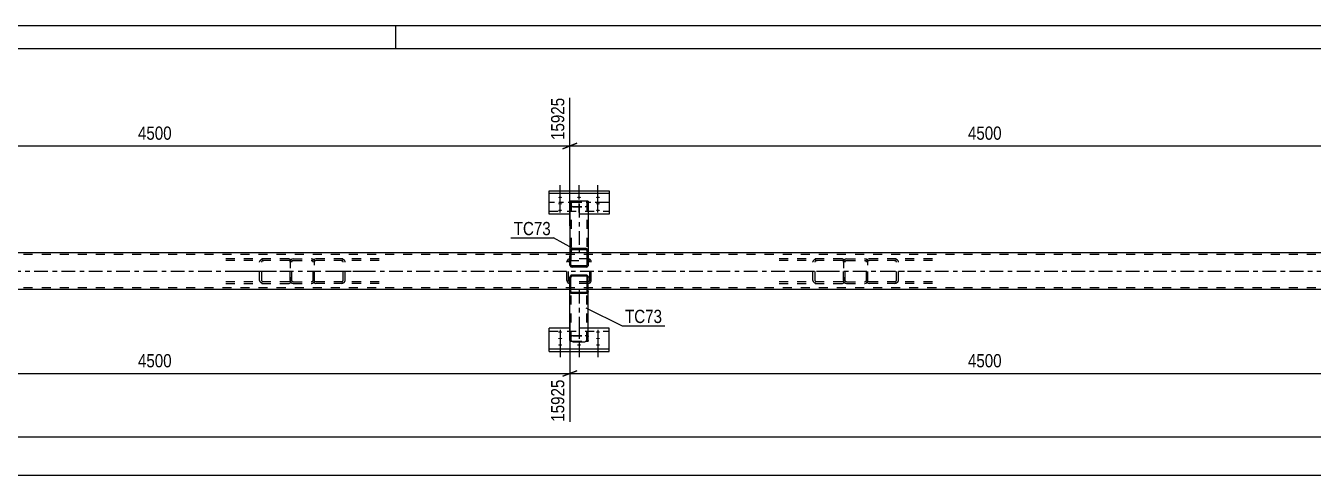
# Model space of a CAD drawing. Header units: millimetres. Extents: x -170 to 1019, y -677 to 164.
# Drawn here: x 519 to 798.2, y 66.7 to 164.1 of the extents above; entities that cross this region are included whole.
import ezdxf

# ---------------------------------------------------------------- set-up
doc = ezdxf.new("R2010")
doc.units = ezdxf.units.MM
doc.linetypes.add('DXK_LINE_DOT2', pattern=[3.9198, 1.9599, -1.9599])
doc.linetypes.add('DXK_LINE_DOT3', pattern=[5.9187, 2.979, -0.9799, 0.9799, -0.9799])
doc.styles.add('Arial Narrow', font='ARIALN.TTF', dxfattribs={"height": 0.2})

# ---------------------------------------------------------------- blocks, each defined once
blk = doc.blocks.new('Unknown-570387359-1163')
at = {"color": 5, "linetype": 'Continuous'}
for p, q in [((1019.24, 164.07), (-169.76, 164.07)), ((599.24, 159.07), (599.24, 164.07)), ((1014.24, 159.07), (-164.76, 159.07))]:
    blk.add_line(p, q, dxfattribs=at)
blk = doc.blocks.new('Bolt-570387359-7224 - 7069')
at = {"linetype": 'Continuous'}
for points in [[(634.9, 127.04), (634.99, 127.04), (635.08, 127.03), (635.16, 127.01), (635.23, 126.99), (635.28, 126.97), (635.32, 126.94), (635.34, 126.91), (635.34, 126.88), (635.32, 126.85), (635.28, 126.82), (635.23, 126.79), (635.16, 126.77), (635.08, 126.76), (634.99, 126.75), (634.9, 126.74), (634.81, 126.75), (634.72, 126.76), (634.64, 126.77), (634.57, 126.79), (634.52, 126.82), (634.48, 126.85), (634.46, 126.88), (634.46, 126.91), (634.48, 126.94), (634.52, 126.97), (634.57, 126.99), (634.64, 127.01), (634.72, 127.03), (634.81, 127.04)], [(639, 127.04), (639.09, 127.04), (639.18, 127.03), (639.26, 127.01), (639.33, 126.99), (639.38, 126.97), (639.42, 126.94), (639.44, 126.91), (639.44, 126.88), (639.42, 126.85), (639.38, 126.82), (639.33, 126.79), (639.26, 126.77), (639.18, 126.76), (639.09, 126.75), (639, 126.74), (638.91, 126.75), (638.82, 126.76), (638.74, 126.77), (638.67, 126.79), (638.62, 126.82), (638.58, 126.85), (638.56, 126.88), (638.56, 126.91), (638.58, 126.94), (638.62, 126.97), (638.67, 126.99), (638.74, 127.01), (638.82, 127.03), (638.91, 127.04)], [(643.1, 127.04), (643.19, 127.04), (643.28, 127.03), (643.36, 127.01), (643.43, 126.99), (643.48, 126.97), (643.52, 126.94), (643.54, 126.91), (643.54, 126.88), (643.52, 126.85), (643.48, 126.82), (643.43, 126.79), (643.36, 126.77), (643.28, 126.76), (643.19, 126.75), (643.1, 126.74), (643.01, 126.75), (642.92, 126.76), (642.84, 126.77), (642.77, 126.79), (642.72, 126.82), (642.68, 126.85), (642.66, 126.88), (642.66, 126.91), (642.68, 126.94), (642.72, 126.97), (642.77, 126.99), (642.84, 127.01), (642.92, 127.03), (643.01, 127.04)], [(634.9, 125.64), (634.99, 125.64), (635.08, 125.63), (635.16, 125.61), (635.23, 125.59), (635.28, 125.57), (635.32, 125.54), (635.34, 125.51), (635.34, 125.48), (635.32, 125.44), (635.28, 125.42), (635.23, 125.39), (635.16, 125.37), (635.08, 125.35), (634.99, 125.34), (634.9, 125.34), (634.81, 125.34), (634.72, 125.35), (634.64, 125.37), (634.57, 125.39), (634.52, 125.42), (634.48, 125.44), (634.46, 125.48), (634.46, 125.51), (634.48, 125.54), (634.52, 125.57), (634.57, 125.59), (634.64, 125.61), (634.72, 125.63), (634.81, 125.64)], [(634.9, 124.24), (634.99, 124.24), (635.08, 124.23), (635.16, 124.21), (635.23, 124.19), (635.28, 124.16), (635.32, 124.14), (635.34, 124.1), (635.34, 124.07), (635.32, 124.04), (635.28, 124.01), (635.23, 123.99), (635.16, 123.97), (635.08, 123.95), (634.99, 123.94), (634.9, 123.94), (634.81, 123.94), (634.72, 123.95), (634.64, 123.97), (634.57, 123.99), (634.52, 124.01), (634.48, 124.04), (634.46, 124.07), (634.46, 124.1), (634.48, 124.14), (634.52, 124.16), (634.57, 124.19), (634.64, 124.21), (634.72, 124.23), (634.81, 124.24)], [(643.1, 125.64), (643.19, 125.64), (643.28, 125.63), (643.36, 125.61), (643.43, 125.59), (643.48, 125.57), (643.52, 125.54), (643.54, 125.51), (643.54, 125.48), (643.52, 125.44), (643.48, 125.42), (643.43, 125.39), (643.36, 125.37), (643.28, 125.35), (643.19, 125.34), (643.1, 125.34), (643.01, 125.34), (642.92, 125.35), (642.84, 125.37), (642.77, 125.39), (642.72, 125.42), (642.68, 125.44), (642.66, 125.48), (642.66, 125.51), (642.68, 125.54), (642.72, 125.57), (642.77, 125.59), (642.84, 125.61), (642.92, 125.63), (643.01, 125.64)], [(643.1, 124.24), (643.19, 124.24), (643.28, 124.23), (643.36, 124.21), (643.43, 124.19), (643.48, 124.16), (643.52, 124.14), (643.54, 124.1), (643.54, 124.07), (643.52, 124.04), (643.48, 124.01), (643.43, 123.99), (643.36, 123.97), (643.28, 123.95), (643.19, 123.94), (643.1, 123.94), (643.01, 123.94), (642.92, 123.95), (642.84, 123.97), (642.77, 123.99), (642.72, 124.01), (642.68, 124.04), (642.66, 124.07), (642.66, 124.1), (642.68, 124.14), (642.72, 124.16), (642.77, 124.19), (642.84, 124.21), (642.92, 124.23), (643.01, 124.24)]]:
    blk.add_hatch(color=1, dxfattribs=at).paths.add_polyline_path(points)
at = {"color": 1, "linetype": 'Continuous'}
for p, q in [((634.9, 126.4), (634.9, 129.52)), ((639, 126.4), (639, 129.52)), ((643.1, 126.4), (643.1, 129.52)), ((634.9, 125), (634.9, 128.12)), ((634.9, 123.6), (634.9, 126.72)), ((643.1, 125), (643.1, 128.12)), ((643.1, 123.6), (643.1, 126.72))]:
    blk.add_line(p, q, dxfattribs=at)
at = {"color": 1, "linetype": 'DXK_LINE_DOT2'}
blk.add_line((639, 123.6), (639, 126.72), dxfattribs=at)
blk = doc.blocks.new('Part-570387359-7077 - 7069')
at = {"color": 2, "linetype": 'Continuous'}
for p, q in [((637.04, 115.48), (637, 115.3)), ((637, 115.3), (637, 112.26)), ((637.14, 115.64), (637.04, 115.48)), ((637.3, 115.74), (637.14, 115.64)), ((637.24, 115.3), (637.26, 115.39)), ((637.24, 112.26), (637.24, 115.3)), ((637.26, 115.39), (637.31, 115.47)), ((637.48, 115.78), (637.3, 115.74)), ((637.31, 115.47), (637.39, 115.52)), ((637.39, 115.52), (637.48, 115.54)), ((640.52, 115.78), (637.48, 115.78)), ((640.52, 115.54), (637.48, 115.54)), ((640.7, 115.74), (640.52, 115.78)), ((640.52, 115.54), (640.61, 115.52)), ((640.61, 115.52), (640.69, 115.47)), ((640.69, 115.47), (640.74, 115.39)), ((640.86, 115.64), (640.7, 115.74)), ((640.74, 115.39), (640.76, 115.3)), ((640.76, 112.26), (640.76, 115.3)), ((640.96, 115.48), (640.86, 115.64)), ((641, 115.3), (640.96, 115.48)), ((641, 115.3), (641, 112.26)), ((637, 112.26), (637.04, 112.07)), ((637.04, 112.07), (637.14, 111.92)), ((637.14, 111.92), (637.3, 111.81)), ((637.26, 112.17), (637.24, 112.26)), ((637.31, 112.09), (637.26, 112.17)), ((637.3, 111.81), (637.48, 111.78)), ((637.39, 112.04), (637.31, 112.09)), ((637.48, 112.02), (637.39, 112.04)), ((640.52, 112.02), (637.48, 112.02)), ((640.52, 111.78), (637.48, 111.78)), ((640.61, 112.04), (640.52, 112.02)), ((640.52, 111.78), (640.7, 111.81)), ((640.69, 112.09), (640.61, 112.04)), ((640.74, 112.17), (640.69, 112.09)), ((640.7, 111.81), (640.86, 111.92)), ((640.76, 112.26), (640.74, 112.17)), ((640.86, 111.92), (640.96, 112.07)), ((640.96, 112.07), (641, 112.26))]:
    blk.add_line(p, q, dxfattribs=at)
at = {"color": 7, "linetype": 'DXK_LINE_DOT2'}
for p, q in [((637, 112.26), (637, 114.9)), ((637, 114.9), (637.24, 114.9)), ((637, 114.9), (637.24, 114.9)), ((637.24, 115.3), (637.24, 112.26)), ((640.76, 115.3), (640.76, 112.26)), ((640.76, 114.9), (640.76, 114.9)), ((640.76, 114.9), (641, 114.9)), ((640.76, 114.9), (641, 114.9)), ((641, 112.26), (641, 114.9)), ((637.04, 112.07), (637, 112.26)), ((637.48, 111.78), (637.3, 111.81)), ((640.7, 111.81), (640.52, 111.78)), ((641, 112.26), (640.96, 112.07))]:
    blk.add_line(p, q, dxfattribs=at)
for centre, start, end in [((637.48, 112.26), 202.5, 247.5), ((640.52, 112.26), 292.5, 337.5)]:
    blk.add_arc(centre, 0.48, start, end, dxfattribs=at)
blk = doc.blocks.new('Part-570387359-7157 - 7069')
at = {"color": 7, "linetype": 'DXK_LINE_DOT2'}
for p, q in [((576.41, 113.14), (576.36, 112.9)), ((576.36, 108.9), (576.36, 112.9)), ((576.68, 112.9), (576.71, 113.02)), ((576.68, 108.9), (576.68, 112.9)), ((577, 113.54), (576.76, 113.49)), ((576.88, 113.19), (577, 113.22)), ((577, 113.54), (581, 113.54)), ((577, 113.22), (581, 113.22)), ((581.25, 113.49), (581, 113.54)), ((581, 113.22), (581.12, 113.19)), ((581.3, 113.02), (581.32, 112.9)), ((581.32, 108.9), (581.32, 112.9)), ((581.64, 112.9), (581.59, 113.14)), ((581.64, 108.9), (581.64, 112.9)), ((576.36, 108.9), (576.41, 108.65)), ((576.71, 108.78), (576.68, 108.9)), ((581.32, 108.9), (581.3, 108.78)), ((581.59, 108.65), (581.64, 108.9)), ((576.76, 108.31), (577, 108.26)), ((577, 108.58), (576.88, 108.6)), ((577, 108.58), (581, 108.58)), ((577, 108.26), (581, 108.26)), ((581.12, 108.6), (581, 108.58)), ((581, 108.26), (581.25, 108.31))]:
    blk.add_line(p, q, dxfattribs=at)
at = {"color": 7, "linetype": 'DXK_LINE_DOT3'}
blk.add_line((579, 110.9), (579, 110.9), dxfattribs=at)
at = {"color": 7, "linetype": 'DXK_LINE_DOT2'}
for centre, radius, start, end in [((577, 112.9), 0.64, 112.5, 157.5), ((577, 112.9), 0.32, 112.5, 157.5), ((581, 112.9), 0.32, 22.5, 67.5), ((581, 112.9), 0.64, 22.5, 67.5), ((577, 108.9), 0.64, 202.5, 247.5), ((577, 108.9), 0.32, 202.5, 247.5), ((581, 108.9), 0.32, 292.5, 337.5), ((581, 108.9), 0.64, 292.5, 337.5)]:
    blk.add_arc(centre, radius, start, end, dxfattribs=at)
blk = doc.blocks.new('Part-570387359-7181 - 7069')
at = {"color": 7, "linetype": 'DXK_LINE_DOT2'}
for p, q in [((581.9, 113.54), (581.64, 113.5)), ((581.64, 108.3), (581.64, 113.5)), ((581.64, 113.15), (581.73, 113.19)), ((581.73, 113.19), (581.9, 113.22)), ((595.63, 113.54), (581.9, 113.54)), ((595.63, 113.22), (581.9, 113.22)), ((587.73, 113.49), (587.39, 113.54)), ((587.39, 113.22), (587.56, 113.19)), ((587.79, 113.02), (587.83, 112.9)), ((587.83, 108.9), (587.83, 112.9)), ((588.27, 112.9), (588.2, 113.14)), ((588.27, 108.9), (588.27, 112.9)), ((587.83, 108.9), (587.79, 108.78)), ((588.2, 108.65), (588.27, 108.9)), ((581.73, 108.6), (581.64, 108.65)), ((581.64, 108.3), (581.9, 108.26)), ((581.9, 108.58), (581.73, 108.6)), ((595.63, 108.58), (581.9, 108.58)), ((595.63, 108.26), (581.9, 108.26)), ((587.56, 108.6), (587.39, 108.58)), ((587.39, 108.26), (587.73, 108.31))]:
    blk.add_line(p, q, dxfattribs=at)
at = {"color": 7, "linetype": 'DXK_LINE_DOT3'}
blk.add_line((584.64, 110.9), (592.88, 110.9), dxfattribs=at)
at = {"color": 7, "linetype": 'DXK_LINE_DOT2'}
for centre, radius, start, end in [((587.46, 112.81), 0.401, 32.4104, 75.4453), ((587.52, 112.71), 0.802, 32.4104, 75.4453), ((587.46, 108.99), 0.401, 284.5547, 327.5896), ((587.52, 109.08), 0.802, 284.5547, 327.5896)]:
    blk.add_arc(centre, radius, start, end, dxfattribs=at)
blk = doc.blocks.new('Part-570387359-7074 - 7069')
at = {"color": 2, "linetype": 'Continuous'}
for p, q in [((637.04, 109.74), (637, 109.56)), ((637, 106.52), (637, 109.56)), ((637.14, 109.9), (637.04, 109.74)), ((637.3, 110), (637.14, 109.9)), ((637.26, 109.65), (637.24, 109.56)), ((637.24, 106.52), (637.24, 109.56)), ((637.31, 109.73), (637.26, 109.65)), ((637.48, 110.04), (637.3, 110)), ((637.39, 109.78), (637.31, 109.73)), ((637.48, 109.8), (637.39, 109.78)), ((640.52, 110.04), (637.48, 110.04)), ((640.52, 109.8), (637.48, 109.8)), ((640.7, 110), (640.52, 110.04)), ((640.61, 109.78), (640.52, 109.8)), ((640.69, 109.73), (640.61, 109.78)), ((640.74, 109.65), (640.69, 109.73)), ((640.86, 109.9), (640.7, 110)), ((640.76, 109.56), (640.74, 109.65)), ((640.76, 106.52), (640.76, 109.56)), ((640.96, 109.74), (640.86, 109.9)), ((641, 109.56), (640.96, 109.74)), ((641, 106.52), (641, 109.56)), ((637.04, 106.34), (637, 106.52)), ((637.14, 106.18), (637.04, 106.34)), ((637.3, 106.08), (637.14, 106.18)), ((637.24, 106.52), (637.26, 106.43)), ((637.26, 106.43), (637.31, 106.35)), ((637.31, 106.35), (637.39, 106.3)), ((637.39, 106.3), (637.48, 106.28)), ((640.52, 106.28), (637.48, 106.28)), ((640.52, 106.28), (640.61, 106.3)), ((640.61, 106.3), (640.69, 106.35)), ((640.69, 106.35), (640.74, 106.43)), ((640.86, 106.18), (640.7, 106.08)), ((640.74, 106.43), (640.76, 106.52)), ((640.96, 106.34), (640.86, 106.18)), ((641, 106.52), (640.96, 106.34)), ((637.48, 106.04), (637.3, 106.08)), ((640.52, 106.04), (637.48, 106.04)), ((640.7, 106.08), (640.52, 106.04))]:
    blk.add_line(p, q, dxfattribs=at)
at = {"color": 7, "linetype": 'DXK_LINE_DOT2'}
for p, q in [((637, 109.56), (637.04, 109.74)), ((637.3, 110), (637.48, 110.04)), ((640.52, 110.04), (640.7, 110)), ((640.96, 109.74), (641, 109.56)), ((637, 106.9), (637.24, 106.9)), ((637, 106.9), (637.24, 106.9)), ((637.24, 106.9), (637.24, 106.9)), ((640.76, 106.9), (641, 106.9)), ((640.76, 106.9), (641, 106.9))]:
    blk.add_line(p, q, dxfattribs=at)
for centre, start, end in [((637.48, 109.56), 112.5, 157.5), ((640.52, 109.56), 22.5, 67.5)]:
    blk.add_arc(centre, 0.48, start, end, dxfattribs=at)
blk = doc.blocks.new('Part-570387359-7138 - 7069')
at = {"color": 7, "linetype": 'DXK_LINE_DOT2'}
for p, q in [((838, 114.5), (0, 114.5)), ((641, 114.9), (637, 114.9)), ((838, 107.3), (0, 107.3)), ((641, 106.9), (637, 106.9))]:
    blk.add_line(p, q, dxfattribs=at)
at = {"color": 2, "linetype": 'Continuous'}
for p, q in [((637, 114.9), (461, 114.9)), ((817, 114.9), (641, 114.9)), ((637, 106.9), (461, 106.9)), ((817, 106.9), (641, 106.9))]:
    blk.add_line(p, q, dxfattribs=at)
at = {"color": 7, "linetype": 'DXK_LINE_DOT3'}
blk.add_line((0, 110.9), (838, 110.9), dxfattribs=at)
blk = doc.blocks.new('Part-570387359-7088 - 7069')
at = {"color": 7, "linetype": 'DXK_LINE_DOT2'}
for p, q in [((637, 106.52), (637, 106.9)), ((637.24, 106.9), (637, 106.9)), ((637.32, 95.84), (637.32, 106.9)), ((641, 106.9), (640.36, 106.9)), ((640.66, 106.9), (640.68, 106.9)), ((640.68, 95.84), (640.68, 106.9)), ((641, 106.52), (641, 106.9)), ((637, 96.77), (637.05, 96.86)), ((637.05, 96.86), (637.19, 96.93)), ((637.19, 96.93), (637.4, 96.97)), ((637.35, 96.81), (637.32, 96.77)), ((637.32, 95.84), (637.35, 95.8)), ((637.41, 96.85), (637.35, 96.81)), ((637.35, 95.8), (637.41, 95.76)), ((637.4, 96.97), (637.64, 96.99)), ((637.52, 96.87), (637.41, 96.85)), ((637.41, 95.76), (637.52, 95.74)), ((637.64, 96.88), (637.52, 96.87)), ((637.52, 95.74), (637.64, 95.73)), ((637.64, 96.99), (640.36, 96.99)), ((637.64, 96.88), (640.36, 96.88)), ((637.64, 95.73), (640.36, 95.73)), ((640.36, 96.99), (640.61, 96.97)), ((640.48, 96.87), (640.36, 96.88)), ((640.36, 95.73), (640.48, 95.74)), ((640.59, 96.85), (640.48, 96.87)), ((640.48, 95.74), (640.59, 95.76)), ((640.66, 96.81), (640.59, 96.85)), ((640.59, 95.76), (640.66, 95.8)), ((640.61, 96.97), (640.81, 96.93)), ((640.68, 96.77), (640.66, 96.81)), ((640.66, 95.8), (640.68, 95.84)), ((640.81, 96.93), (640.95, 96.86)), ((640.95, 96.86), (641, 96.77))]:
    blk.add_line(p, q, dxfattribs=at)
at = {"color": 2, "linetype": 'Continuous'}
for p, q in [((637, 95.84), (637, 106.52)), ((640.76, 106.9), (637.24, 106.9)), ((641, 95.84), (641, 106.52)), ((637.05, 95.76), (637, 95.84)), ((637.19, 95.69), (637.05, 95.76)), ((637.4, 95.64), (637.19, 95.69)), ((637.64, 95.62), (637.4, 95.64)), ((637.64, 95.62), (640.36, 95.62)), ((640.61, 95.64), (640.36, 95.62)), ((640.81, 95.69), (640.61, 95.64)), ((640.95, 95.76), (640.81, 95.69)), ((641, 95.84), (640.95, 95.76))]:
    blk.add_line(p, q, dxfattribs=at)
at = {"color": 7, "linetype": 'DXK_LINE_DOT3'}
blk.add_line((639, 106.9), (639, 96.31), dxfattribs=at)
blk = doc.blocks.new('Part-570387359-7089 - 7069')
at = {"color": 7, "linetype": 'DXK_LINE_DOT2'}
for p, q in [((696.1, 113.54), (682.37, 113.54)), ((696.1, 113.22), (682.37, 113.22)), ((689.8, 113.14), (689.73, 112.9)), ((689.73, 108.9), (689.73, 112.9)), ((690.17, 112.9), (690.21, 113.02)), ((690.17, 108.9), (690.17, 112.9)), ((690.61, 113.54), (690.28, 113.49)), ((690.44, 113.19), (690.61, 113.22)), ((696.1, 113.54), (696.36, 113.5)), ((696.1, 113.22), (696.27, 113.19)), ((696.27, 113.19), (696.36, 113.15)), ((696.36, 113.5), (696.36, 108.3)), ((689.73, 108.9), (689.8, 108.65)), ((690.21, 108.78), (690.17, 108.9)), ((696.1, 108.58), (682.37, 108.58)), ((682.37, 108.26), (696.1, 108.26)), ((690.28, 108.31), (690.61, 108.26)), ((690.61, 108.58), (690.44, 108.6)), ((696.27, 108.6), (696.1, 108.58)), ((696.1, 108.26), (696.36, 108.3)), ((696.36, 108.65), (696.27, 108.6))]:
    blk.add_line(p, q, dxfattribs=at)
at = {"color": 7, "linetype": 'DXK_LINE_DOT3'}
blk.add_line((685.12, 110.9), (693.36, 110.9), dxfattribs=at)
at = {"color": 7, "linetype": 'DXK_LINE_DOT2'}
for centre, radius, start, end in [((690.48, 112.71), 0.802, 104.5547, 147.5896), ((690.55, 112.81), 0.401, 104.5547, 147.5896), ((690.48, 109.08), 0.802, 212.4104, 255.4453), ((690.55, 108.99), 0.401, 212.4104, 255.4453)]:
    blk.add_arc(centre, radius, start, end, dxfattribs=at)
blk = doc.blocks.new('Part-570387359-7105 - 7069')
at = {"color": 7, "linetype": 'DXK_LINE_DOT2'}
for p, q in [((636.41, 113.14), (636.36, 112.9)), ((636.36, 108.9), (636.36, 112.9)), ((636.68, 112.9), (636.71, 113.02)), ((636.68, 108.9), (636.68, 112.9)), ((637, 113.54), (636.76, 113.49)), ((636.88, 113.19), (637, 113.22)), ((641, 113.54), (637, 113.54)), ((637, 113.22), (641, 113.22)), ((641.25, 113.49), (641, 113.54)), ((641, 113.22), (641.12, 113.19)), ((641.3, 113.02), (641.32, 112.9)), ((641.32, 108.9), (641.32, 112.9)), ((641.64, 112.9), (641.59, 113.14)), ((641.64, 108.9), (641.64, 112.9)), ((636.36, 108.9), (636.41, 108.65)), ((636.71, 108.78), (636.68, 108.9)), ((641.32, 108.9), (641.3, 108.78)), ((641.59, 108.65), (641.64, 108.9)), ((636.76, 108.31), (637, 108.26)), ((637, 108.58), (636.88, 108.6)), ((641, 108.58), (637, 108.58)), ((641, 108.26), (637, 108.26)), ((641.12, 108.6), (641, 108.58)), ((641, 108.26), (641.25, 108.31))]:
    blk.add_line(p, q, dxfattribs=at)
at = {"color": 7, "linetype": 'DXK_LINE_DOT3'}
blk.add_line((639, 110.9), (639, 110.9), dxfattribs=at)
at = {"color": 7, "linetype": 'DXK_LINE_DOT2'}
for centre, radius, start, end in [((637, 112.9), 0.64, 112.5, 157.5), ((637, 112.9), 0.32, 112.5, 157.5), ((641, 112.9), 0.32, 22.5, 67.5), ((641, 112.9), 0.64, 22.5, 67.5), ((637, 108.9), 0.64, 202.5, 247.5), ((637, 108.9), 0.32, 202.5, 247.5), ((641, 108.9), 0.32, 292.5, 337.5), ((641, 108.9), 0.64, 292.5, 337.5)]:
    blk.add_arc(centre, radius, start, end, dxfattribs=at)
blk = doc.blocks.new('Part-570387359-7124 - 7069')
at = {"color": 2, "linetype": 'Continuous'}
for p, q in [((632.5, 93.48), (632.5, 98.53)), ((637, 98.53), (632.5, 98.53)), ((645.5, 98.53), (641, 98.53)), ((645.5, 93.48), (645.5, 98.53)), ((632.5, 94.08), (645.5, 94.08)), ((632.5, 93.48), (645.5, 93.48))]:
    blk.add_line(p, q, dxfattribs=at)
at = {"color": 7, "linetype": 'DXK_LINE_DOT2'}
for p, q in [((632.5, 97.93), (645.5, 97.93)), ((641, 98.53), (637, 98.53))]:
    blk.add_line(p, q, dxfattribs=at)
blk = doc.blocks.new('Bolt-570387359-7125 - 7069')
at = {"linetype": 'Continuous'}
for points in [[(634.9, 97.56), (634.81, 97.56), (634.72, 97.57), (634.64, 97.59), (634.57, 97.61), (634.52, 97.63), (634.48, 97.66), (634.46, 97.69), (634.46, 97.72), (634.48, 97.76), (634.52, 97.78), (634.57, 97.81), (634.64, 97.83), (634.72, 97.85), (634.81, 97.86), (634.9, 97.86), (634.99, 97.86), (635.08, 97.85), (635.16, 97.83), (635.23, 97.81), (635.28, 97.78), (635.32, 97.76), (635.34, 97.72), (635.34, 97.69), (635.32, 97.66), (635.28, 97.63), (635.23, 97.61), (635.16, 97.59), (635.08, 97.57), (634.99, 97.56)], [(643.1, 97.56), (643.01, 97.56), (642.92, 97.57), (642.84, 97.59), (642.77, 97.61), (642.72, 97.63), (642.68, 97.66), (642.66, 97.69), (642.66, 97.72), (642.68, 97.76), (642.72, 97.78), (642.77, 97.81), (642.84, 97.83), (642.92, 97.85), (643.01, 97.86), (643.1, 97.86), (643.19, 97.86), (643.28, 97.85), (643.36, 97.83), (643.43, 97.81), (643.48, 97.78), (643.52, 97.76), (643.54, 97.72), (643.54, 97.69), (643.52, 97.66), (643.48, 97.63), (643.43, 97.61), (643.36, 97.59), (643.28, 97.57), (643.19, 97.56)], [(634.9, 96.16), (634.81, 96.16), (634.72, 96.17), (634.64, 96.18), (634.57, 96.21), (634.52, 96.23), (634.48, 96.26), (634.46, 96.29), (634.46, 96.32), (634.48, 96.35), (634.52, 96.38), (634.57, 96.41), (634.64, 96.43), (634.72, 96.44), (634.81, 96.45), (634.9, 96.46), (634.99, 96.45), (635.08, 96.44), (635.16, 96.43), (635.23, 96.41), (635.28, 96.38), (635.32, 96.35), (635.34, 96.32), (635.34, 96.29), (635.32, 96.26), (635.28, 96.23), (635.23, 96.21), (635.16, 96.18), (635.08, 96.17), (634.99, 96.16)], [(634.9, 94.75), (634.81, 94.76), (634.72, 94.77), (634.64, 94.78), (634.57, 94.8), (634.52, 94.83), (634.48, 94.86), (634.46, 94.89), (634.46, 94.92), (634.48, 94.95), (634.52, 94.98), (634.57, 95), (634.64, 95.03), (634.72, 95.04), (634.81, 95.05), (634.9, 95.05), (634.99, 95.05), (635.08, 95.04), (635.16, 95.03), (635.23, 95), (635.28, 94.98), (635.32, 94.95), (635.34, 94.92), (635.34, 94.89), (635.32, 94.86), (635.28, 94.83), (635.23, 94.8), (635.16, 94.78), (635.08, 94.77), (634.99, 94.76)], [(639, 94.75), (638.91, 94.76), (638.82, 94.77), (638.74, 94.78), (638.67, 94.8), (638.62, 94.83), (638.58, 94.86), (638.56, 94.89), (638.56, 94.92), (638.58, 94.95), (638.62, 94.98), (638.67, 95), (638.74, 95.03), (638.82, 95.04), (638.91, 95.05), (639, 95.05), (639.09, 95.05), (639.18, 95.04), (639.26, 95.03), (639.33, 95), (639.38, 94.98), (639.42, 94.95), (639.44, 94.92), (639.44, 94.89), (639.42, 94.86), (639.38, 94.83), (639.33, 94.8), (639.26, 94.78), (639.18, 94.77), (639.09, 94.76)], [(643.1, 96.16), (643.01, 96.16), (642.92, 96.17), (642.84, 96.18), (642.77, 96.21), (642.72, 96.23), (642.68, 96.26), (642.66, 96.29), (642.66, 96.32), (642.68, 96.35), (642.72, 96.38), (642.77, 96.41), (642.84, 96.43), (642.92, 96.44), (643.01, 96.45), (643.1, 96.46), (643.19, 96.45), (643.28, 96.44), (643.36, 96.43), (643.43, 96.41), (643.48, 96.38), (643.52, 96.35), (643.54, 96.32), (643.54, 96.29), (643.52, 96.26), (643.48, 96.23), (643.43, 96.21), (643.36, 96.18), (643.28, 96.17), (643.19, 96.16)], [(643.1, 94.75), (643.01, 94.76), (642.92, 94.77), (642.84, 94.78), (642.77, 94.8), (642.72, 94.83), (642.68, 94.86), (642.66, 94.89), (642.66, 94.92), (642.68, 94.95), (642.72, 94.98), (642.77, 95), (642.84, 95.03), (642.92, 95.04), (643.01, 95.05), (643.1, 95.05), (643.19, 95.05), (643.28, 95.04), (643.36, 95.03), (643.43, 95), (643.48, 94.98), (643.52, 94.95), (643.54, 94.92), (643.54, 94.89), (643.52, 94.86), (643.48, 94.83), (643.43, 94.8), (643.36, 94.78), (643.28, 94.77), (643.19, 94.76)]]:
    blk.add_hatch(color=1, dxfattribs=at).paths.add_polyline_path(points)
at = {"color": 1, "linetype": 'Continuous'}
for p, q in [((634.9, 98.2), (634.9, 95.08)), ((643.1, 98.2), (643.1, 95.08)), ((634.9, 96.8), (634.9, 93.68)), ((634.9, 95.39), (634.9, 92.27)), ((639, 95.39), (639, 92.27)), ((643.1, 96.8), (643.1, 93.68)), ((643.1, 95.39), (643.1, 92.27))]:
    blk.add_line(p, q, dxfattribs=at)
at = {"color": 1, "linetype": 'DXK_LINE_DOT2'}
blk.add_line((639, 98.2), (639, 95.08), dxfattribs=at)
blk = doc.blocks.new('Part-570387359-7131 - 7069')
at = {"color": 7, "linetype": 'DXK_LINE_DOT2'}
for p, q in [((696.41, 113.14), (696.36, 112.9)), ((696.36, 108.9), (696.36, 112.9)), ((696.68, 112.9), (696.71, 113.02)), ((696.68, 108.9), (696.68, 112.9)), ((697, 113.54), (696.76, 113.49)), ((696.88, 113.19), (697, 113.22)), ((697, 113.54), (701, 113.54)), ((697, 113.22), (701, 113.22)), ((701.25, 113.49), (701, 113.54)), ((701, 113.22), (701.12, 113.19)), ((701.3, 113.02), (701.32, 112.9)), ((701.32, 108.9), (701.32, 112.9)), ((701.64, 112.9), (701.59, 113.14)), ((701.64, 108.9), (701.64, 112.9)), ((696.36, 108.9), (696.41, 108.65)), ((696.71, 108.78), (696.68, 108.9)), ((701.32, 108.9), (701.3, 108.78)), ((701.59, 108.65), (701.64, 108.9)), ((696.76, 108.31), (697, 108.26)), ((697, 108.58), (696.88, 108.6)), ((697, 108.58), (701, 108.58)), ((697, 108.26), (701, 108.26)), ((701.12, 108.6), (701, 108.58)), ((701, 108.26), (701.25, 108.31))]:
    blk.add_line(p, q, dxfattribs=at)
for centre, radius, start, end in [((697, 112.9), 0.64, 112.5, 157.5), ((697, 112.9), 0.32, 112.5, 157.5), ((701, 112.9), 0.32, 22.5, 67.5), ((701, 112.9), 0.64, 22.5, 67.5), ((697, 108.9), 0.64, 202.5, 247.5), ((697, 108.9), 0.32, 202.5, 247.5), ((701, 108.9), 0.32, 292.5, 337.5), ((701, 108.9), 0.64, 292.5, 337.5)]:
    blk.add_arc(centre, radius, start, end, dxfattribs=at)
blk = doc.blocks.new('Part-570387359-7145 - 7069')
at = {"color": 7, "linetype": 'DXK_LINE_DOT2'}
for p, q in [((576.1, 113.54), (562.37, 113.54)), ((576.1, 113.22), (562.37, 113.22)), ((569.8, 113.14), (569.73, 112.9)), ((569.73, 108.9), (569.73, 112.9)), ((570.17, 112.9), (570.21, 113.02)), ((570.17, 108.9), (570.17, 112.9)), ((570.61, 113.54), (570.28, 113.49)), ((570.44, 113.19), (570.61, 113.22)), ((576.1, 113.54), (576.36, 113.5)), ((576.1, 113.22), (576.27, 113.19)), ((576.27, 113.19), (576.36, 113.15)), ((576.36, 113.5), (576.36, 108.3)), ((569.73, 108.9), (569.8, 108.65)), ((570.21, 108.78), (570.17, 108.9)), ((576.1, 108.58), (562.37, 108.58)), ((562.37, 108.26), (576.1, 108.26)), ((570.28, 108.31), (570.61, 108.26)), ((570.61, 108.58), (570.44, 108.6)), ((576.27, 108.6), (576.1, 108.58)), ((576.1, 108.26), (576.36, 108.3)), ((576.36, 108.65), (576.27, 108.6))]:
    blk.add_line(p, q, dxfattribs=at)
at = {"color": 7, "linetype": 'DXK_LINE_DOT3'}
blk.add_line((565.12, 110.9), (573.36, 110.9), dxfattribs=at)
at = {"color": 7, "linetype": 'DXK_LINE_DOT2'}
for centre, radius, start, end in [((570.48, 112.71), 0.802, 104.5547, 147.5896), ((570.55, 112.81), 0.401, 104.5547, 147.5896), ((570.48, 109.08), 0.802, 212.4104, 255.4453), ((570.55, 108.99), 0.401, 212.4104, 255.4453)]:
    blk.add_arc(centre, radius, start, end, dxfattribs=at)
blk = doc.blocks.new('Part-570387359-7179 - 7069')
at = {"color": 7, "linetype": 'DXK_LINE_DOT2'}
for p, q in [((701.9, 113.54), (701.64, 113.5)), ((701.64, 108.3), (701.64, 113.5)), ((701.64, 113.15), (701.73, 113.19)), ((701.73, 113.19), (701.9, 113.22)), ((715.63, 113.54), (701.9, 113.54)), ((715.63, 113.22), (701.9, 113.22)), ((707.73, 113.49), (707.39, 113.54)), ((707.39, 113.22), (707.56, 113.19)), ((707.79, 113.02), (707.83, 112.9)), ((707.83, 108.9), (707.83, 112.9)), ((708.27, 112.9), (708.2, 113.14)), ((708.27, 108.9), (708.27, 112.9)), ((707.83, 108.9), (707.79, 108.78)), ((708.2, 108.65), (708.27, 108.9)), ((701.73, 108.6), (701.64, 108.65)), ((701.64, 108.3), (701.9, 108.26)), ((701.9, 108.58), (701.73, 108.6)), ((715.63, 108.58), (701.9, 108.58)), ((715.63, 108.26), (701.9, 108.26)), ((707.56, 108.6), (707.39, 108.58)), ((707.39, 108.26), (707.73, 108.31))]:
    blk.add_line(p, q, dxfattribs=at)
at = {"color": 7, "linetype": 'DXK_LINE_DOT3'}
blk.add_line((704.64, 110.9), (712.88, 110.9), dxfattribs=at)
at = {"color": 7, "linetype": 'DXK_LINE_DOT2'}
for centre, radius, start, end in [((707.46, 112.81), 0.401, 32.4104, 75.4453), ((707.52, 112.71), 0.802, 32.4104, 75.4453), ((707.46, 108.99), 0.401, 284.5547, 327.5896), ((707.52, 109.08), 0.802, 284.5547, 327.5896)]:
    blk.add_arc(centre, radius, start, end, dxfattribs=at)
blk = doc.blocks.new('Part-570387359-7258 - 7069')
at = {"color": 2, "linetype": 'Continuous'}
for p, q in [((632.5, 123.27), (632.5, 128.32)), ((632.5, 128.32), (645.5, 128.32)), ((645.5, 127.71), (632.5, 127.71)), ((645.5, 128.32), (645.5, 123.27)), ((637, 123.27), (632.5, 123.27)), ((645.5, 123.27), (641, 123.27))]:
    blk.add_line(p, q, dxfattribs=at)
at = {"color": 7, "linetype": 'DXK_LINE_DOT3'}
blk.add_line((645.5, 125.79), (632.5, 125.79), dxfattribs=at)
at = {"color": 7, "linetype": 'DXK_LINE_DOT2'}
for p, q in [((632.5, 123.87), (645.5, 123.87)), ((641, 123.27), (637, 123.27))]:
    blk.add_line(p, q, dxfattribs=at)
blk = doc.blocks.new('Part-570387359-7263 - 7069')
at = {"color": 2, "linetype": 'Continuous'}
for p, q in [((637, 125.96), (637.05, 126.04)), ((637, 125.96), (637, 115.3)), ((637.05, 126.04), (637.19, 126.11)), ((637.19, 126.11), (637.4, 126.16)), ((637.4, 126.16), (637.64, 126.17)), ((637.64, 126.17), (640.36, 126.17)), ((640.36, 126.17), (640.61, 126.16)), ((640.61, 126.16), (640.81, 126.11)), ((640.81, 126.11), (640.95, 126.04)), ((640.95, 126.04), (641, 125.96)), ((641, 125.96), (641, 114.9)), ((640.76, 114.9), (637.24, 114.9))]:
    blk.add_line(p, q, dxfattribs=at)
at = {"color": 7, "linetype": 'DXK_LINE_DOT2'}
for p, q in [((637.35, 126), (637.32, 125.96)), ((637.32, 125.96), (637.32, 115.75)), ((637.41, 126.03), (637.35, 126)), ((637.52, 126.06), (637.41, 126.03)), ((637.64, 126.07), (637.52, 126.06)), ((637.64, 126.07), (640.36, 126.07)), ((640.48, 126.06), (640.36, 126.07)), ((640.59, 126.03), (640.48, 126.06)), ((640.66, 126), (640.59, 126.03)), ((640.68, 125.96), (640.66, 126)), ((640.68, 125.96), (640.68, 114.9)), ((637.05, 124.94), (637, 125.03)), ((637.19, 124.87), (637.05, 124.94)), ((637.4, 124.82), (637.19, 124.87)), ((637.32, 125.03), (637.35, 124.98)), ((637.35, 124.98), (637.41, 124.95)), ((637.64, 124.81), (637.4, 124.82)), ((637.41, 124.95), (637.52, 124.92)), ((637.52, 124.92), (637.64, 124.92)), ((637.64, 124.92), (640.36, 124.92)), ((637.64, 124.81), (640.36, 124.81)), ((640.36, 124.92), (640.48, 124.92)), ((640.61, 124.82), (640.36, 124.81)), ((640.48, 124.92), (640.59, 124.95)), ((640.59, 124.95), (640.61, 124.96)), ((640.61, 124.96), (640.66, 124.98)), ((640.81, 124.87), (640.61, 124.82)), ((640.66, 124.98), (640.68, 125.03)), ((640.95, 124.94), (640.81, 124.87)), ((641, 125.03), (640.95, 124.94)), ((637, 115.3), (637, 114.9)), ((637.24, 114.9), (637, 114.9)), ((637.32, 115.75), (637.32, 114.9)), ((640.66, 114.9), (640.68, 114.9)), ((641, 114.9), (640.76, 114.9))]:
    blk.add_line(p, q, dxfattribs=at)
at = {"color": 7, "linetype": 'DXK_LINE_DOT3'}
blk.add_line((639, 125.49), (639, 114.9), dxfattribs=at)
blk = doc.blocks.new('StraightDimension-570387359-7334 - 7069')
at = {"color": 7, "linetype": 'Continuous'}
for p, q in [((637, 100.65), (637, 78.27)), ((817, 100.65), (817, 78.27)), ((638.5, 89.31), (635.5, 88.11)), ((637, 88.71), (817, 88.71)), ((815.5, 88.11), (818.5, 89.31))]:
    blk.add_line(p, q, dxfattribs=at)
at = {"color": 0}
blk.add_wipeout([(731.26, 89.46), (731.26, 93.66), (722.74, 93.66), (722.74, 89.46)], dxfattribs=at)
at = {"color": 0, "linetype": 'Continuous'}
blk.add_wipeout([(816.4, 88.01), (812.2, 88.01), (812.2, 77.67), (816.4, 77.67)], dxfattribs=at)
at = {"color": 3, "style": 'Arial Narrow'}
blk.add_text('4500', height=2.863, dxfattribs=at).set_placement((723.34, 90.06))
at = {"color": 3, "linetype": 'Continuous', "style": 'Arial Narrow'}
blk.add_text('20425', height=2.863, rotation=90.0002, dxfattribs=at).set_placement((815.8, 78.27))
blk = doc.blocks.new('StraightDimension-570387359-7346 - 7069')
at = {"color": 7, "linetype": 'Continuous'}
for p, q in [((457, 100.65), (457, 78.27)), ((637, 100.65), (637, 78.27)), ((458.5, 89.31), (455.5, 88.11)), ((457, 88.71), (637, 88.71)), ((635.5, 88.11), (638.5, 89.31))]:
    blk.add_line(p, q, dxfattribs=at)
at = {"color": 0}
blk.add_wipeout([(551.26, 89.46), (551.26, 93.66), (542.74, 93.66), (542.74, 89.46)], dxfattribs=at)
at = {"color": 0, "linetype": 'Continuous'}
blk.add_wipeout([(636.4, 88.01), (632.2, 88.01), (632.2, 77.67), (636.4, 77.67)], dxfattribs=at)
at = {"color": 3, "style": 'Arial Narrow'}
blk.add_text('4500', height=2.863, dxfattribs=at).set_placement((543.34, 90.06))
at = {"color": 3, "linetype": 'Continuous', "style": 'Arial Narrow'}
blk.add_text('15925', height=2.863, rotation=90.0002, dxfattribs=at).set_placement((635.8, 78.27))
blk = doc.blocks.new('StraightDimension-570387359-7420 - 7069')
at = {"color": 7, "linetype": 'Continuous'}
for p, q in [((637, 120.69), (637, 148.47)), ((817, 118.74), (817, 148.47)), ((638.5, 138.63), (635.5, 137.43)), ((637, 138.03), (817, 138.03)), ((815.5, 137.43), (818.5, 138.63))]:
    blk.add_line(p, q, dxfattribs=at)
at = {"color": 0, "linetype": 'Continuous'}
blk.add_wipeout([(816.4, 149.07), (812.2, 149.07), (812.2, 138.73), (816.4, 138.73)], dxfattribs=at)
at = {"color": 0}
blk.add_wipeout([(731.26, 138.78), (731.26, 142.98), (722.74, 142.98), (722.74, 138.78)], dxfattribs=at)
at = {"color": 3, "linetype": 'Continuous', "style": 'Arial Narrow'}
blk.add_text('20425', height=2.863, rotation=90.0002, dxfattribs=at).set_placement((815.8, 139.33))
at = {"color": 3, "style": 'Arial Narrow'}
blk.add_text('4500', height=2.863, dxfattribs=at).set_placement((723.34, 139.38))
blk = doc.blocks.new('StraightDimension-570387359-7431 - 7069')
at = {"color": 7, "linetype": 'Continuous'}
for p, q in [((457, 120.69), (457, 148.47)), ((637, 120.69), (637, 148.47)), ((458.5, 138.63), (455.5, 137.43)), ((457, 138.03), (637, 138.03)), ((635.5, 137.43), (638.5, 138.63))]:
    blk.add_line(p, q, dxfattribs=at)
at = {"color": 0, "linetype": 'Continuous'}
blk.add_wipeout([(636.4, 149.07), (632.2, 149.07), (632.2, 138.73), (636.4, 138.73)], dxfattribs=at)
at = {"color": 0}
blk.add_wipeout([(551.26, 138.78), (551.26, 142.98), (542.74, 142.98), (542.74, 138.78)], dxfattribs=at)
at = {"color": 3, "linetype": 'Continuous', "style": 'Arial Narrow'}
blk.add_text('15925', height=2.863, rotation=90.0002, dxfattribs=at).set_placement((635.8, 139.33))
at = {"color": 3, "style": 'Arial Narrow'}
blk.add_text('4500', height=2.863, dxfattribs=at).set_placement((543.34, 139.38))
blk = doc.blocks.new('StraightDimension-570387359-7492 - 7069')
at = {"color": 7, "linetype": 'Continuous'}
blk.add_line((0, 75.03), (838, 75.03), dxfattribs=at)
blk = doc.blocks.new('StraightDimension-570387359-7534 - 7069')
at = {"color": 7, "linetype": 'Continuous'}
blk.add_line((-1, 66.68), (839, 66.68), dxfattribs=at)
blk = doc.blocks.new('Mark-570387359-7084 - 7069')
at = {"color": 0}
blk.add_wipeout([(657, 99.66), (657, 102.66), (648.96, 102.66), (648.96, 99.66)], dxfattribs=at)
blk.add_wipeout([(657, 99.66), (657, 102.66), (648.96, 102.66), (648.96, 99.66)], dxfattribs=at)
at = {"color": 30, "linetype": 'Continuous'}
for p, q in [((640.48, 102.96), (648.36, 99.06)), ((648.36, 99.06), (657.6, 99.06))]:
    blk.add_line(p, q, dxfattribs=at)
at = {"color": 3, "style": 'Arial Narrow'}
blk.add_text('TC73', height=2.863, dxfattribs=at).set_placement((648.96, 99.66))
blk = doc.blocks.new('Mark-570387359-7259 - 7069')
at = {"color": 0}
blk.add_wipeout([(632.86, 118.7), (632.86, 121.7), (624.83, 121.7), (624.83, 118.7)], dxfattribs=at)
blk.add_wipeout([(632.86, 118.7), (632.86, 121.7), (624.83, 121.7), (624.83, 118.7)], dxfattribs=at)
at = {"color": 30, "linetype": 'Continuous'}
for p in [(624.23, 118.1), (637.65, 115.82)]:
    blk.add_line(p, (633.46, 118.1), dxfattribs=at)
at = {"color": 3, "style": 'Arial Narrow'}
blk.add_text('TC73', height=2.863, dxfattribs=at).set_placement((624.83, 118.7))

msp = doc.modelspace()

# ---------------------------------------------------------------- block references
for name in ['Unknown-570387359-1163', 'Bolt-570387359-7224 - 7069', 'Part-570387359-7258 - 7069', 'Part-570387359-7263 - 7069', 'Part-570387359-7138 - 7069', 'Part-570387359-7077 - 7069', 'Part-570387359-7145 - 7069', 'Part-570387359-7157 - 7069', 'Part-570387359-7181 - 7069', 'Part-570387359-7105 - 7069', 'Part-570387359-7089 - 7069', 'Part-570387359-7131 - 7069', 'Part-570387359-7179 - 7069', 'Part-570387359-7074 - 7069', 'Part-570387359-7088 - 7069', 'Part-570387359-7124 - 7069', 'Bolt-570387359-7125 - 7069']:
    msp.add_blockref(name, (0, 0))

# ---------------------------------------------------------------- next in the draw order: block references
for name in ['StraightDimension-570387359-7420 - 7069', 'StraightDimension-570387359-7334 - 7069']:
    msp.add_blockref(name, (0, 0))

# ---------------------------------------------------------------- next in the draw order: block references
for name in ['StraightDimension-570387359-7431 - 7069', 'StraightDimension-570387359-7346 - 7069']:
    msp.add_blockref(name, (0, 0))

# ---------------------------------------------------------------- next in the draw order: block references
for name in ['Mark-570387359-7259 - 7069', 'StraightDimension-570387359-7492 - 7069']:
    msp.add_blockref(name, (0, 0))

# ---------------------------------------------------------------- next in the draw order: block references
msp.add_blockref('StraightDimension-570387359-7534 - 7069', (0, 0))

# ---------------------------------------------------------------- next in the draw order: block references
msp.add_blockref('Mark-570387359-7084 - 7069', (0, 0))

doc.saveas('drawing.dxf')
